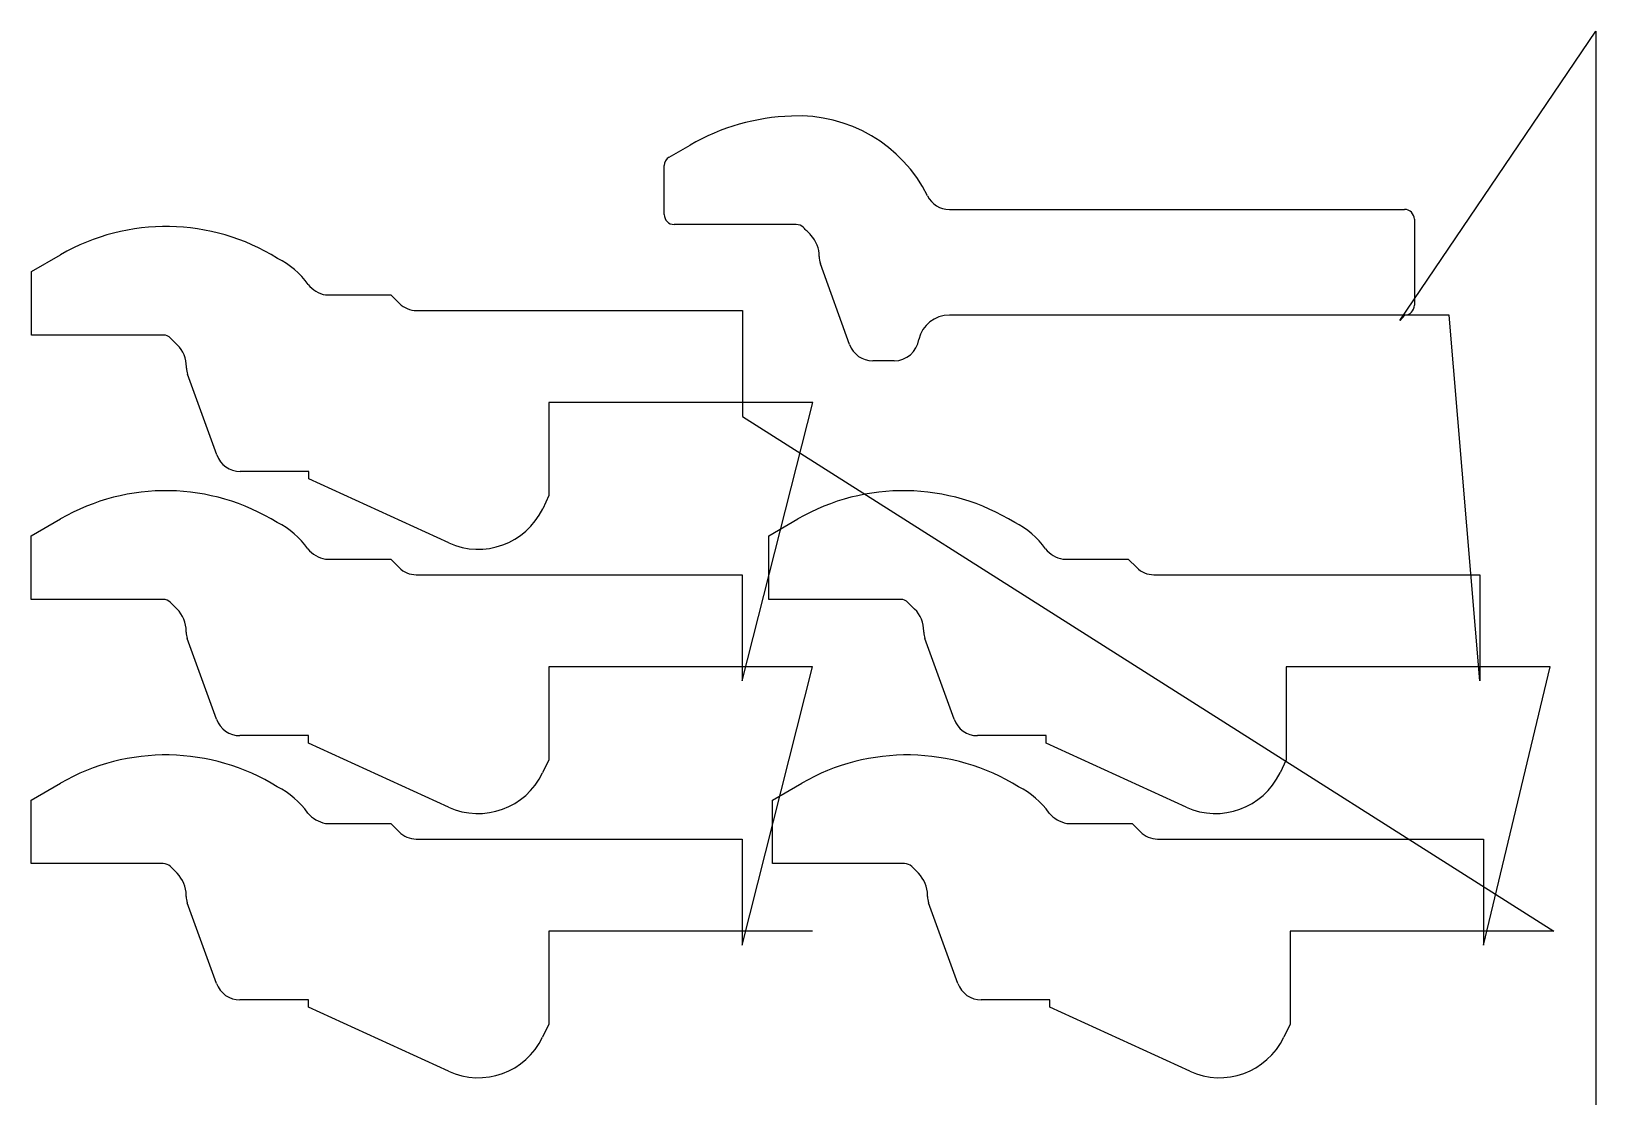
# Model space of a CAD drawing. Header units: metres. Extents: x 19 to 1133, y 531 to 1295.
import ezdxf

# ---------------------------------------------------------------- set-up
doc = ezdxf.new("R2010")
doc.units = ezdxf.units.M

msp = doc.modelspace()

# ---------------------------------------------------------------- linework, layer by layer
at = {"layer": 'TOOL_0'}
for p, q in [((993.184, 1088.815), (1132.512, 1294.52)), ((1132.512, 1294.52), (1132.512, 1293.52)), ((1132.512, 1293.52), (1132.512, 1294.52)), ((1132.512, 1294.52), (1132.512, 1293.52)), ((1132.512, 1293.52), (1132.512, 531.878)), ((473.129, 1205.033), (488.009, 1213.624)), ((469.629, 1164.085), (469.629, 1198.971)), ((672.53, 1167.784), (996.43, 1167.784)), ((1003.43, 1160.784), (1003.43, 1099.584)), ((563.387, 1157.085), (476.629, 1157.085)), ((19.303, 1123.624), (39.999, 1135.573)), ((601.502, 1071.69), (580.684, 1129.149)), ((19.303, 1078.381), (19.303, 1123.624)), ((228.587, 1106.931), (275.092, 1106.931)), ((275.092, 1106.931), (281.09, 1100.933)), ((293.288, 1095.881), (525.304, 1095.881)), ((525.304, 1095.881), (525.304, 1030.381)), ((996.43, 1092.585), (672.53, 1092.585)), ((996.43, 1092.584), (993.184, 1088.815)), ((1028.248, 1092.585), (996.43, 1092.585)), ((1050.035, 832.389), (1028.248, 1092.585)), ((113.161, 1078.381), (19.303, 1078.381)), ((123.037, 1071.509), (118.288, 1076.258)), ((633.239, 1060.085), (618.049, 1060.085)), ((129.554, 1054.937), (129.554, 1055.776)), ((151.135, 993.135), (130.317, 1050.594)), ((525.305, 1030.381), (387.555, 1030.381)), ((387.555, 1030.381), (387.555, 964.231)), ((525.127, 832.389), (575.305, 1030.381)), ((525.304, 1030.381), (525.304, 1020.381)), ((575.305, 1030.381), (525.305, 1030.381)), ((525.304, 1020.381), (1102.714, 654.396)), ((216.594, 981.431), (167.823, 981.431)), ((216.594, 976.134), (216.594, 981.431)), ((316.215, 930.621), (216.594, 976.134)), ((387.555, 964.231), (383.094, 954.898)), ((19.126, 935.632), (39.822, 947.581)), ((544.034, 935.632), (564.73, 947.581)), ((19.126, 890.389), (19.126, 935.632)), ((544.034, 890.389), (544.034, 935.632)), ((228.41, 918.939), (274.915, 918.939)), ((274.915, 918.939), (280.913, 912.941)), ((753.318, 918.939), (799.823, 918.939)), ((799.823, 918.939), (805.821, 912.941)), ((293.111, 907.889), (525.127, 907.889)), ((525.127, 907.889), (525.127, 842.389)), ((818.019, 907.889), (1050.035, 907.889)), ((1050.035, 907.889), (1050.035, 842.389)), ((112.984, 890.389), (19.126, 890.389)), ((122.86, 883.517), (118.111, 888.266)), ((637.892, 890.389), (544.034, 890.389)), ((647.768, 883.517), (643.019, 888.266)), ((129.377, 866.945), (129.377, 867.784)), ((150.958, 805.143), (130.14, 862.602)), ((654.285, 866.945), (654.285, 867.784)), ((675.866, 805.143), (655.048, 862.602)), ((525.128, 842.389), (387.378, 842.389)), ((387.378, 842.389), (387.378, 776.239)), ((525.127, 842.389), (525.127, 832.389)), ((525.128, 644.396), (575.128, 842.389)), ((575.128, 842.389), (525.128, 842.389)), ((1050.036, 842.389), (912.286, 842.389)), ((912.286, 842.389), (912.286, 776.239)), ((1050.035, 842.389), (1050.035, 832.389)), ((1100.036, 842.389), (1050.036, 842.389)), ((1052.713, 644.396), (1100.036, 842.389)), ((216.417, 793.439), (167.646, 793.439)), ((216.417, 788.142), (216.417, 793.439)), ((741.325, 793.439), (692.554, 793.439)), ((741.325, 788.142), (741.325, 793.439)), ((316.038, 742.629), (216.417, 788.142)), ((840.946, 742.629), (741.325, 788.142)), ((387.378, 776.239), (382.917, 766.906)), ((912.286, 776.239), (907.825, 766.906)), ((19.127, 747.639), (39.823, 759.588)), ((546.712, 747.639), (567.408, 759.588)), ((19.127, 702.396), (19.127, 747.639)), ((546.712, 702.396), (546.712, 747.639)), ((228.411, 730.946), (274.916, 730.946)), ((274.916, 730.946), (280.914, 724.948)), ((755.996, 730.946), (802.501, 730.946)), ((802.501, 730.946), (808.499, 724.948)), ((293.112, 719.896), (525.128, 719.896)), ((525.128, 719.896), (525.128, 654.396)), ((820.697, 719.896), (1052.713, 719.896)), ((1052.713, 719.896), (1052.713, 654.396)), ((112.985, 702.396), (19.127, 702.396)), ((640.57, 702.396), (546.712, 702.396)), ((122.861, 695.524), (118.112, 700.273)), ((650.446, 695.524), (645.697, 700.273)), ((129.378, 678.952), (129.378, 679.791)), ((656.963, 678.952), (656.963, 679.791)), ((150.959, 617.15), (130.141, 674.609)), ((678.544, 617.15), (657.726, 674.609)), ((525.129, 654.396), (387.379, 654.396)), ((387.379, 654.396), (387.379, 588.246)), ((525.128, 654.396), (525.128, 644.396)), ((575.129, 654.396), (525.129, 654.396)), ((1052.714, 654.396), (914.964, 654.396)), ((914.964, 654.396), (914.964, 588.246)), ((1052.713, 654.396), (1052.713, 644.396)), ((1102.714, 654.396), (1052.714, 654.396)), ((216.418, 605.446), (167.647, 605.446)), ((216.418, 600.149), (216.418, 605.446)), ((744.003, 605.446), (695.232, 605.446)), ((744.003, 600.149), (744.003, 605.446)), ((316.039, 554.636), (216.418, 600.149)), ((843.624, 554.636), (744.003, 600.149)), ((387.379, 588.246), (382.918, 578.913)), ((914.964, 588.246), (910.503, 578.913)), ((1132.512, 531.878), (1132.512, 530.878))]:
    msp.add_line(p, q, dxfattribs=at)
for centre, radius, start, end in [((565.16, 1079.916), 154.37, 91.832724, 119.985423), ((565.01, 1131.574), 102.745, 26.505447, 92.67045), ((476.629, 1198.971), 7, 120.000728, 180), ((672.53, 1185.184), 17.4, 206.475221, 270), ((476.629, 1164.085), 7, 180, 270), ((996.43, 1160.784), 7, 0, 90), ((115.028, 1005.584), 150.088, 58.089386, 119.993327), ((563.364, 1149.628), 7.457, 45.184719, 89.82328), ((440.292, 1021.841), 184.872, 43.672284, 46.04079), ((557.53, 1134.33), 22.4, 0, 42.631751), ((168.905, 1081.222), 57.69, 35.06362, 63.812488), ((593.363, 1133.638), 13.45, 177.051019, 199.496509), ((233.207, 1128.841), 22.391, 220.281286, 258.092892), ((293.311, 1113.187), 17.306, 225.077253, 269.923853), ((672.53, 1070.185), 22.4, 90, 166.79258), ((996.43, 1099.584), 7, 270, 0), ((113.138, 1071.075), 7.307, 45.182982, 89.819628), ((107.246, 1055.752), 22.308, 0.061641, 44.938251), ((618.049, 1077.685), 17.6, 199.915519, 270), ((633.205, 1077.776), 17.691, 270.110116, 351.964252), ((142.567, 1054.983), 13.013, 180.202536, 199.711877), ((167.823, 999.181), 17.75, 199.915262, 270), ((114.851, 817.592), 150.088, 58.089386, 119.993327), ((639.759, 817.592), 150.088, 58.089386, 119.993327), ((337.305, 976.782), 50.75, 245.445326, 334.455401), ((168.728, 893.23), 57.69, 35.06362, 63.812488), ((693.636, 893.23), 57.69, 35.06362, 63.812488), ((233.03, 940.849), 22.391, 220.281286, 258.092892), ((757.938, 940.849), 22.391, 220.281286, 258.092892), ((293.134, 925.195), 17.306, 225.077253, 269.923853), ((818.042, 925.195), 17.306, 225.077253, 269.923853), ((112.961, 883.083), 7.307, 45.182982, 89.819628), ((107.069, 867.76), 22.308, 0.061641, 44.938251), ((637.869, 883.083), 7.307, 45.182982, 89.819628), ((631.977, 867.76), 22.308, 0.061641, 44.938251), ((142.39, 866.991), 13.013, 180.202536, 199.711877), ((667.298, 866.991), 13.013, 180.202536, 199.711877), ((167.646, 811.189), 17.75, 199.915262, 270), ((692.554, 811.189), 17.75, 199.915262, 270), ((114.852, 629.599), 150.088, 58.089386, 119.993327), ((642.437, 629.599), 150.088, 58.089386, 119.993327), ((337.128, 788.79), 50.75, 245.445326, 334.455401), ((862.036, 788.79), 50.75, 245.445326, 334.455401), ((168.729, 705.237), 57.69, 35.06362, 63.812488), ((696.314, 705.237), 57.69, 35.06362, 63.812488), ((233.031, 752.856), 22.391, 220.281286, 258.092892), ((760.616, 752.856), 22.391, 220.281286, 258.092892), ((293.135, 737.202), 17.306, 225.077253, 269.923853), ((820.72, 737.202), 17.306, 225.077253, 269.923853), ((112.962, 695.09), 7.307, 45.182982, 89.819628), ((640.547, 695.09), 7.307, 45.182982, 89.819628), ((107.07, 679.767), 22.308, 0.061641, 44.938251), ((634.655, 679.767), 22.308, 0.061641, 44.938251), ((142.391, 678.998), 13.013, 180.202536, 199.711877), ((669.976, 678.998), 13.013, 180.202536, 199.711877), ((167.647, 623.196), 17.75, 199.915262, 270), ((695.232, 623.196), 17.75, 199.915262, 270), ((337.129, 600.797), 50.75, 245.445326, 334.455401), ((864.714, 600.797), 50.75, 245.445326, 334.455401)]:
    msp.add_arc(centre, radius, start, end, dxfattribs=at)

doc.saveas('drawing.dxf')
